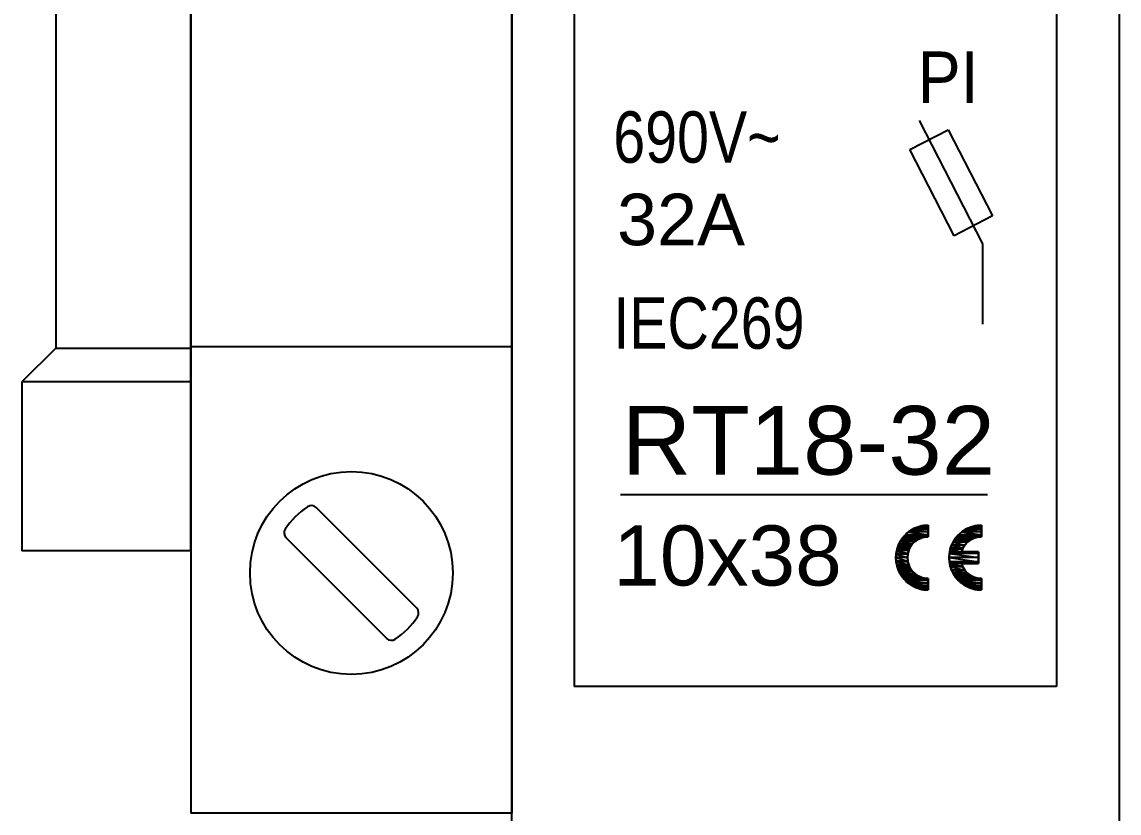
# Model space of a CAD drawing. Header units: millimetres. Extents: x 173893 to 258446, y -176540 to -123824.
# Drawn here: x 192768.52 to 192800.99, y -172821.63 to -172798.23 of the extents above; entities that cross this region are included whole.
import ezdxf

# ---------------------------------------------------------------- set-up
doc = ezdxf.new("R2010")
doc.units = ezdxf.units.MM
doc.header["$LTSCALE"] = 3
doc.layers.add('1', color=3, linetype='Continuous')
doc.layers.add('DUT', color=7, linetype='Continuous')
doc.styles.add('Arial', font='arial.ttf')

msp = doc.modelspace()

# ---------------------------------------------------------------- linework, layer by layer
for p, q in [((192783.023, -172838.335), (192783.023, -172758.854)), ((192800.995, -172758.854), (192800.995, -172838.335)), ((192784.871, -172786.495), (192784.871, -172817.883)), ((192799.147, -172786.495), (192799.147, -172817.883)), ((192794.801, -172802.008), (192795.941, -172801.422)), ((192795.078, -172801.145), (192796.955, -172804.798)), ((192795.941, -172801.422), (192797.25, -172803.969)), ((192796.11, -172804.555), (192794.801, -172802.008)), ((192797.25, -172803.969), (192796.11, -172804.555)), ((192796.955, -172804.798), (192796.955, -172807.172)), ((192786.24, -172812.204), (192797.104, -172812.204)), ((192795.159, -172813.137), (192795.098, -172813.152)), ((192795.221, -172813.127), (192795.159, -172813.137)), ((192795.284, -172813.121), (192795.221, -172813.127)), ((192795.348, -172813.119), (192795.284, -172813.121)), ((192795.348, -172813.119), (192795.348, -172813.119)), ((192796.733, -172813.137), (192796.672, -172813.152)), ((192796.795, -172813.127), (192796.733, -172813.137)), ((192796.858, -172813.121), (192796.795, -172813.127)), ((192796.922, -172813.119), (192796.858, -172813.121)), ((192796.922, -172813.119), (192796.922, -172813.119)), ((192794.63, -172813.443), (192794.59, -172813.491)), ((192794.673, -172813.397), (192794.63, -172813.443)), ((192794.718, -172813.355), (192794.673, -172813.397)), ((192794.767, -172813.315), (192794.718, -172813.355)), ((192794.817, -172813.279), (192794.767, -172813.315)), ((192794.87, -172813.247), (192794.817, -172813.279)), ((192794.924, -172813.217), (192794.87, -172813.247)), ((192794.981, -172813.192), (192794.924, -172813.217)), ((192795.039, -172813.17), (192794.981, -172813.192)), ((192795.098, -172813.152), (192795.039, -172813.17)), ((192795.307, -172813.46), (192795.266, -172813.464)), ((192795.348, -172813.459), (192795.307, -172813.46)), ((192795.348, -172813.459), (192795.348, -172813.459)), ((192796.203, -172813.443), (192796.164, -172813.491)), ((192796.246, -172813.397), (192796.203, -172813.443)), ((192796.292, -172813.355), (192796.246, -172813.397)), ((192796.34, -172813.315), (192796.292, -172813.355)), ((192796.39, -172813.279), (192796.34, -172813.315)), ((192796.443, -172813.247), (192796.39, -172813.279)), ((192796.498, -172813.217), (192796.443, -172813.247)), ((192796.554, -172813.192), (192796.498, -172813.217)), ((192796.612, -172813.17), (192796.554, -172813.192)), ((192796.672, -172813.152), (192796.612, -172813.17)), ((192796.87, -172813.461), (192796.82, -172813.467)), ((192796.922, -172813.459), (192796.87, -172813.461)), ((192796.922, -172813.459), (192796.922, -172813.459)), ((192794.441, -172813.77), (192794.423, -172813.83)), ((192794.463, -172813.711), (192794.441, -172813.77)), ((192794.489, -172813.653), (192794.463, -172813.711)), ((192794.52, -172813.597), (192794.489, -172813.653)), ((192794.553, -172813.543), (192794.52, -172813.597)), ((192794.52, -172813.597), (192794.52, -172813.597)), ((192794.59, -172813.491), (192794.553, -172813.543)), ((192794.814, -172813.767), (192794.795, -172813.803)), ((192794.836, -172813.732), (192794.814, -172813.767)), ((192794.814, -172813.767), (192794.814, -172813.767)), ((192794.86, -172813.699), (192794.836, -172813.732)), ((192794.885, -172813.668), (192794.86, -172813.699)), ((192794.913, -172813.638), (192794.885, -172813.668)), ((192794.942, -172813.611), (192794.913, -172813.638)), ((192794.973, -172813.586), (192794.942, -172813.611)), ((192795.006, -172813.562), (192794.973, -172813.586)), ((192795.04, -172813.541), (192795.006, -172813.562)), ((192795.075, -172813.522), (192795.04, -172813.541)), ((192795.111, -172813.506), (192795.075, -172813.522)), ((192795.149, -172813.492), (192795.111, -172813.506)), ((192795.187, -172813.48), (192795.149, -172813.492)), ((192795.226, -172813.471), (192795.187, -172813.48)), ((192795.266, -172813.464), (192795.226, -172813.471)), ((192796.015, -172813.77), (192795.997, -172813.83)), ((192796.037, -172813.711), (192796.015, -172813.77)), ((192796.063, -172813.653), (192796.037, -172813.711)), ((192796.093, -172813.597), (192796.063, -172813.653)), ((192796.127, -172813.543), (192796.093, -172813.597)), ((192796.093, -172813.597), (192796.093, -172813.597)), ((192796.164, -172813.491), (192796.127, -172813.543)), ((192796.388, -172813.766), (192796.365, -172813.81)), ((192796.415, -172813.724), (192796.388, -172813.766)), ((192796.444, -172813.684), (192796.415, -172813.724)), ((192796.477, -172813.648), (192796.444, -172813.684)), ((192796.512, -172813.614), (192796.477, -172813.648)), ((192796.551, -172813.583), (192796.512, -172813.614)), ((192796.591, -172813.555), (192796.551, -172813.583)), ((192796.633, -172813.53), (192796.591, -172813.555)), ((192796.677, -172813.509), (192796.633, -172813.53)), ((192796.724, -172813.491), (192796.677, -172813.509)), ((192796.771, -172813.477), (192796.724, -172813.491)), ((192796.82, -172813.467), (192796.771, -172813.477)), ((192794.393, -172814.013), (192794.391, -172814.075)), ((192794.391, -172814.075), (192794.393, -172814.137)), ((192794.399, -172813.952), (192794.393, -172814.013)), ((192794.409, -172813.89), (192794.399, -172813.952)), ((192794.423, -172813.83), (192794.409, -172813.89)), ((192794.733, -172814.035), (192794.732, -172814.075)), ((192794.732, -172814.075), (192794.733, -172814.115)), ((192794.737, -172813.996), (192794.733, -172814.035)), ((192794.743, -172813.956), (192794.737, -172813.996)), ((192794.752, -172813.917), (192794.743, -172813.956)), ((192794.764, -172813.878), (192794.752, -172813.917)), ((192794.778, -172813.84), (192794.764, -172813.878)), ((192794.795, -172813.803), (192794.778, -172813.84)), ((192795.967, -172814.013), (192795.965, -172814.075)), ((192795.965, -172814.075), (192795.967, -172814.137)), ((192795.973, -172813.952), (192795.967, -172814.013)), ((192795.983, -172813.89), (192795.973, -172813.952)), ((192795.997, -172813.83), (192795.983, -172813.89)), ((192796.345, -172813.857), (192796.329, -172813.905)), ((192796.329, -172813.905), (192796.837, -172813.905)), ((192796.365, -172813.81), (192796.345, -172813.857)), ((192796.837, -172813.905), (192796.837, -172814.246)), ((192794.393, -172814.137), (192794.399, -172814.199)), ((192794.399, -172814.199), (192794.409, -172814.26)), ((192794.409, -172814.26), (192794.423, -172814.321)), ((192794.423, -172814.321), (192794.441, -172814.381)), ((192794.441, -172814.381), (192794.463, -172814.44)), ((192794.733, -172814.115), (192794.737, -172814.155)), ((192794.737, -172814.155), (192794.743, -172814.194)), ((192794.743, -172814.194), (192794.752, -172814.234)), ((192794.752, -172814.234), (192794.764, -172814.272)), ((192794.764, -172814.272), (192794.778, -172814.31)), ((192794.778, -172814.31), (192794.795, -172814.347)), ((192794.795, -172814.347), (192794.814, -172814.384)), ((192794.814, -172814.384), (192794.814, -172814.384)), ((192794.814, -172814.384), (192794.836, -172814.418)), ((192794.836, -172814.418), (192794.86, -172814.452)), ((192795.967, -172814.137), (192795.973, -172814.199)), ((192795.973, -172814.199), (192795.983, -172814.26)), ((192795.983, -172814.26), (192795.997, -172814.321)), ((192795.997, -172814.321), (192796.015, -172814.381)), ((192796.015, -172814.381), (192796.037, -172814.44)), ((192796.329, -172814.246), (192796.837, -172814.246)), ((192796.329, -172814.246), (192796.329, -172814.246)), ((192796.329, -172814.246), (192796.345, -172814.294)), ((192796.345, -172814.294), (192796.365, -172814.34)), ((192796.365, -172814.34), (192796.388, -172814.385)), ((192796.388, -172814.385), (192796.415, -172814.427)), ((192796.415, -172814.427), (192796.444, -172814.466)), ((192794.463, -172814.44), (192794.489, -172814.497)), ((192794.489, -172814.497), (192794.52, -172814.554)), ((192794.52, -172814.554), (192794.52, -172814.554)), ((192794.52, -172814.554), (192794.553, -172814.608)), ((192794.553, -172814.608), (192794.59, -172814.659)), ((192794.59, -172814.659), (192794.63, -172814.708)), ((192794.63, -172814.708), (192794.673, -172814.753)), ((192794.673, -172814.753), (192794.718, -172814.796)), ((192794.86, -172814.452), (192794.885, -172814.483)), ((192794.885, -172814.483), (192794.913, -172814.512)), ((192794.913, -172814.512), (192794.942, -172814.54)), ((192794.942, -172814.54), (192794.973, -172814.565)), ((192794.973, -172814.565), (192795.006, -172814.588)), ((192795.006, -172814.588), (192795.04, -172814.609)), ((192795.04, -172814.609), (192795.075, -172814.628)), ((192795.075, -172814.628), (192795.111, -172814.645)), ((192795.111, -172814.645), (192795.149, -172814.659)), ((192795.149, -172814.659), (192795.187, -172814.671)), ((192795.187, -172814.671), (192795.226, -172814.68)), ((192795.226, -172814.68), (192795.266, -172814.687)), ((192795.266, -172814.687), (192795.307, -172814.691)), ((192795.307, -172814.691), (192795.348, -172814.692)), ((192796.037, -172814.44), (192796.063, -172814.497)), ((192796.063, -172814.497), (192796.093, -172814.554)), ((192796.093, -172814.554), (192796.093, -172814.554)), ((192796.093, -172814.554), (192796.127, -172814.608)), ((192796.127, -172814.608), (192796.164, -172814.659)), ((192796.164, -172814.659), (192796.203, -172814.708)), ((192796.203, -172814.708), (192796.246, -172814.753)), ((192796.246, -172814.753), (192796.292, -172814.796)), ((192796.444, -172814.466), (192796.477, -172814.503)), ((192796.477, -172814.503), (192796.512, -172814.537)), ((192796.512, -172814.537), (192796.551, -172814.568)), ((192796.551, -172814.568), (192796.591, -172814.596)), ((192796.591, -172814.596), (192796.633, -172814.62)), ((192796.633, -172814.62), (192796.677, -172814.642)), ((192796.677, -172814.642), (192796.724, -172814.659)), ((192796.724, -172814.659), (192796.771, -172814.673)), ((192796.771, -172814.673), (192796.82, -172814.684)), ((192796.82, -172814.684), (192796.87, -172814.69)), ((192796.87, -172814.69), (192796.922, -172814.692)), ((192794.718, -172814.796), (192794.767, -172814.835)), ((192794.767, -172814.835), (192794.817, -172814.871)), ((192794.817, -172814.871), (192794.87, -172814.904)), ((192794.87, -172814.904), (192794.924, -172814.933)), ((192794.924, -172814.933), (192794.981, -172814.959)), ((192794.981, -172814.959), (192795.039, -172814.981)), ((192795.039, -172814.981), (192795.098, -172814.999)), ((192795.098, -172814.999), (192795.159, -172815.013)), ((192795.159, -172815.013), (192795.221, -172815.024)), ((192795.221, -172815.024), (192795.284, -172815.03)), ((192795.284, -172815.03), (192795.348, -172815.032)), ((192796.292, -172814.796), (192796.34, -172814.835)), ((192796.34, -172814.835), (192796.39, -172814.871)), ((192796.39, -172814.871), (192796.443, -172814.904)), ((192796.443, -172814.904), (192796.498, -172814.933)), ((192796.498, -172814.933), (192796.554, -172814.959)), ((192796.554, -172814.959), (192796.612, -172814.981)), ((192796.612, -172814.981), (192796.672, -172814.999)), ((192796.672, -172814.999), (192796.733, -172815.013)), ((192796.733, -172815.013), (192796.795, -172815.024)), ((192796.795, -172815.024), (192796.858, -172815.03)), ((192796.858, -172815.03), (192796.922, -172815.032)), ((192799.147, -172817.883), (192784.871, -172817.883))]:
    msp.add_line(p, q)
at = {"color": 251}
for p, q in [((192795.101, -172813.151), (192795.223, -172813.127)), ((192795.223, -172813.127), (192795.101, -172813.151)), ((192795.223, -172813.127), (192795.348, -172813.119)), ((192795.348, -172813.119), (192795.223, -172813.127)), ((192795.348, -172813.127), (192795.223, -172813.127)), ((192795.223, -172813.127), (192795.348, -172813.151)), ((192795.223, -172813.127), (192795.348, -172813.151)), ((192795.348, -172813.127), (192795.223, -172813.127)), ((192795.348, -172813.119), (192795.348, -172813.127)), ((192795.348, -172813.127), (192795.348, -172813.119)), ((192795.348, -172813.151), (192795.348, -172813.127)), ((192795.348, -172813.127), (192795.348, -172813.151)), ((192796.674, -172813.151), (192796.797, -172813.127)), ((192796.797, -172813.127), (192796.674, -172813.151)), ((192796.797, -172813.127), (192796.922, -172813.119)), ((192796.922, -172813.119), (192796.797, -172813.127)), ((192796.922, -172813.127), (192796.797, -172813.127)), ((192796.797, -172813.127), (192796.922, -172813.151)), ((192796.797, -172813.127), (192796.922, -172813.151)), ((192796.922, -172813.127), (192796.797, -172813.127)), ((192796.922, -172813.119), (192796.922, -172813.127)), ((192796.922, -172813.127), (192796.922, -172813.119)), ((192796.922, -172813.151), (192796.922, -172813.127)), ((192796.922, -172813.127), (192796.922, -172813.151)), ((192794.611, -172813.468), (192794.619, -172813.459)), ((192794.619, -172813.459), (192794.611, -172813.468)), ((192794.619, -172813.459), (192794.672, -172813.399)), ((192794.672, -172813.399), (192794.619, -172813.459)), ((192795.348, -172813.459), (192794.619, -172813.459)), ((192794.619, -172813.459), (192795.241, -172813.468)), ((192794.619, -172813.459), (192795.241, -172813.468)), ((192795.348, -172813.459), (192794.619, -172813.459)), ((192794.672, -172813.399), (192794.766, -172813.316)), ((192794.766, -172813.316), (192794.672, -172813.399)), ((192795.348, -172813.399), (192794.672, -172813.399)), ((192794.672, -172813.399), (192795.348, -172813.459)), ((192794.672, -172813.399), (192795.348, -172813.459)), ((192795.348, -172813.399), (192794.672, -172813.399)), ((192794.766, -172813.316), (192794.87, -172813.247)), ((192794.87, -172813.247), (192794.766, -172813.316)), ((192795.348, -172813.316), (192794.766, -172813.316)), ((192794.766, -172813.316), (192795.348, -172813.399)), ((192794.766, -172813.316), (192795.348, -172813.399)), ((192795.348, -172813.316), (192794.766, -172813.316)), ((192794.87, -172813.247), (192794.982, -172813.191)), ((192794.982, -172813.191), (192794.87, -172813.247)), ((192795.348, -172813.247), (192794.87, -172813.247)), ((192794.87, -172813.247), (192795.348, -172813.316)), ((192794.87, -172813.247), (192795.348, -172813.316)), ((192795.348, -172813.247), (192794.87, -172813.247)), ((192794.982, -172813.191), (192795.101, -172813.151)), ((192795.101, -172813.151), (192794.982, -172813.191)), ((192795.348, -172813.191), (192794.982, -172813.191)), ((192794.982, -172813.191), (192795.348, -172813.247)), ((192794.982, -172813.191), (192795.348, -172813.247)), ((192795.348, -172813.191), (192794.982, -172813.191)), ((192795.348, -172813.151), (192795.101, -172813.151)), ((192795.101, -172813.151), (192795.348, -172813.191)), ((192795.101, -172813.151), (192795.348, -172813.191)), ((192795.348, -172813.151), (192795.101, -172813.151)), ((192795.241, -172813.468), (192795.348, -172813.459)), ((192795.348, -172813.459), (192795.241, -172813.468)), ((192795.348, -172813.191), (192795.348, -172813.151)), ((192795.348, -172813.151), (192795.348, -172813.191)), ((192795.348, -172813.247), (192795.348, -172813.191)), ((192795.348, -172813.191), (192795.348, -172813.247)), ((192795.348, -172813.316), (192795.348, -172813.247)), ((192795.348, -172813.247), (192795.348, -172813.316)), ((192795.348, -172813.399), (192795.348, -172813.316)), ((192795.348, -172813.316), (192795.348, -172813.399)), ((192795.348, -172813.459), (192795.348, -172813.399)), ((192795.348, -172813.399), (192795.348, -172813.459)), ((192796.183, -172813.469), (192796.192, -172813.459)), ((192796.192, -172813.459), (192796.183, -172813.469)), ((192796.192, -172813.459), (192796.245, -172813.399)), ((192796.245, -172813.399), (192796.192, -172813.459)), ((192796.922, -172813.459), (192796.192, -172813.459)), ((192796.192, -172813.459), (192796.809, -172813.469)), ((192796.192, -172813.459), (192796.809, -172813.469)), ((192796.922, -172813.459), (192796.192, -172813.459)), ((192796.245, -172813.399), (192796.339, -172813.316)), ((192796.339, -172813.316), (192796.245, -172813.399)), ((192796.922, -172813.399), (192796.245, -172813.399)), ((192796.245, -172813.399), (192796.922, -172813.459)), ((192796.245, -172813.399), (192796.922, -172813.459)), ((192796.922, -172813.399), (192796.245, -172813.399)), ((192796.339, -172813.316), (192796.443, -172813.247)), ((192796.443, -172813.247), (192796.339, -172813.316)), ((192796.922, -172813.316), (192796.339, -172813.316)), ((192796.339, -172813.316), (192796.922, -172813.399)), ((192796.339, -172813.316), (192796.922, -172813.399)), ((192796.922, -172813.316), (192796.339, -172813.316)), ((192796.443, -172813.247), (192796.555, -172813.191)), ((192796.555, -172813.191), (192796.443, -172813.247)), ((192796.922, -172813.247), (192796.443, -172813.247)), ((192796.443, -172813.247), (192796.922, -172813.316)), ((192796.443, -172813.247), (192796.922, -172813.316)), ((192796.922, -172813.247), (192796.443, -172813.247)), ((192796.555, -172813.191), (192796.674, -172813.151)), ((192796.674, -172813.151), (192796.555, -172813.191)), ((192796.922, -172813.191), (192796.555, -172813.191)), ((192796.555, -172813.191), (192796.922, -172813.247)), ((192796.555, -172813.191), (192796.922, -172813.247)), ((192796.922, -172813.191), (192796.555, -172813.191)), ((192796.922, -172813.151), (192796.674, -172813.151)), ((192796.674, -172813.151), (192796.922, -172813.191)), ((192796.674, -172813.151), (192796.922, -172813.191)), ((192796.922, -172813.151), (192796.674, -172813.151)), ((192796.809, -172813.469), (192796.922, -172813.459)), ((192796.922, -172813.459), (192796.809, -172813.469)), ((192796.922, -172813.191), (192796.922, -172813.151)), ((192796.922, -172813.151), (192796.922, -172813.191)), ((192796.922, -172813.247), (192796.922, -172813.191)), ((192796.922, -172813.191), (192796.922, -172813.247)), ((192796.922, -172813.316), (192796.922, -172813.247)), ((192796.922, -172813.247), (192796.922, -172813.316)), ((192796.922, -172813.399), (192796.922, -172813.316)), ((192796.922, -172813.316), (192796.922, -172813.399)), ((192796.922, -172813.459), (192796.922, -172813.399)), ((192796.922, -172813.399), (192796.922, -172813.459)), ((192794.424, -172813.828), (192794.445, -172813.767)), ((192794.445, -172813.767), (192794.424, -172813.828)), ((192794.445, -172813.767), (192794.464, -172813.709)), ((192794.464, -172813.709), (192794.445, -172813.767)), ((192794.814, -172813.767), (192794.445, -172813.767)), ((192794.445, -172813.767), (192794.786, -172813.828)), ((192794.445, -172813.767), (192794.786, -172813.828)), ((192794.814, -172813.767), (192794.445, -172813.767)), ((192794.464, -172813.709), (192794.479, -172813.679)), ((192794.479, -172813.679), (192794.464, -172813.709)), ((192794.855, -172813.709), (192794.464, -172813.709)), ((192794.464, -172813.709), (192794.814, -172813.767)), ((192794.464, -172813.709), (192794.814, -172813.767)), ((192794.855, -172813.709), (192794.464, -172813.709)), ((192794.479, -172813.679), (192794.517, -172813.603)), ((192794.517, -172813.603), (192794.479, -172813.679)), ((192794.876, -172813.679), (192794.479, -172813.679)), ((192794.479, -172813.679), (192794.855, -172813.709)), ((192794.479, -172813.679), (192794.855, -172813.709)), ((192794.876, -172813.679), (192794.479, -172813.679)), ((192794.517, -172813.603), (192794.52, -172813.597)), ((192794.52, -172813.597), (192794.517, -172813.603)), ((192794.952, -172813.603), (192794.517, -172813.603)), ((192794.517, -172813.603), (192794.876, -172813.679)), ((192794.517, -172813.603), (192794.876, -172813.679)), ((192794.952, -172813.603), (192794.517, -172813.603)), ((192794.52, -172813.597), (192794.557, -172813.541)), ((192794.557, -172813.541), (192794.52, -172813.597)), ((192794.96, -172813.597), (192794.52, -172813.597)), ((192794.52, -172813.597), (192794.952, -172813.603)), ((192794.52, -172813.597), (192794.952, -172813.603)), ((192794.96, -172813.597), (192794.52, -172813.597)), ((192794.557, -172813.541), (192794.587, -172813.496)), ((192794.587, -172813.496), (192794.557, -172813.541)), ((192795.04, -172813.541), (192794.557, -172813.541)), ((192794.557, -172813.541), (192794.96, -172813.597)), ((192794.557, -172813.541), (192794.96, -172813.597)), ((192795.04, -172813.541), (192794.557, -172813.541)), ((192794.587, -172813.496), (192794.589, -172813.493)), ((192794.589, -172813.493), (192794.587, -172813.496)), ((192795.137, -172813.496), (192794.587, -172813.496)), ((192794.587, -172813.496), (192795.04, -172813.541)), ((192794.587, -172813.496), (192795.04, -172813.541)), ((192795.137, -172813.496), (192794.587, -172813.496)), ((192794.589, -172813.493), (192794.611, -172813.468)), ((192794.611, -172813.468), (192794.589, -172813.493)), ((192795.149, -172813.493), (192794.589, -172813.493)), ((192794.589, -172813.493), (192795.137, -172813.496)), ((192794.589, -172813.493), (192795.137, -172813.496)), ((192795.149, -172813.493), (192794.589, -172813.493)), ((192795.241, -172813.468), (192794.611, -172813.468)), ((192794.611, -172813.468), (192795.149, -172813.493)), ((192794.611, -172813.468), (192795.149, -172813.493)), ((192795.241, -172813.468), (192794.611, -172813.468)), ((192794.786, -172813.828), (192794.814, -172813.767)), ((192794.814, -172813.767), (192794.786, -172813.828)), ((192794.814, -172813.767), (192794.855, -172813.709)), ((192794.855, -172813.709), (192794.814, -172813.767)), ((192794.855, -172813.709), (192794.876, -172813.679)), ((192794.876, -172813.679), (192794.855, -172813.709)), ((192794.876, -172813.679), (192794.952, -172813.603)), ((192794.952, -172813.603), (192794.876, -172813.679)), ((192794.952, -172813.603), (192794.96, -172813.597)), ((192794.96, -172813.597), (192794.952, -172813.603)), ((192794.96, -172813.597), (192795.04, -172813.541)), ((192795.04, -172813.541), (192794.96, -172813.597)), ((192795.04, -172813.541), (192795.137, -172813.496)), ((192795.137, -172813.496), (192795.04, -172813.541)), ((192795.137, -172813.496), (192795.149, -172813.493)), ((192795.149, -172813.493), (192795.137, -172813.496)), ((192795.149, -172813.493), (192795.241, -172813.468)), ((192795.241, -172813.468), (192795.149, -172813.493)), ((192796.007, -172813.799), (192796.038, -172813.709)), ((192796.038, -172813.709), (192796.007, -172813.799)), ((192796.038, -172813.709), (192796.041, -172813.703)), ((192796.041, -172813.703), (192796.038, -172813.709)), ((192796.426, -172813.709), (192796.038, -172813.709)), ((192796.038, -172813.709), (192796.37, -172813.799)), ((192796.038, -172813.709), (192796.37, -172813.799)), ((192796.426, -172813.709), (192796.038, -172813.709)), ((192796.041, -172813.703), (192796.082, -172813.619)), ((192796.082, -172813.619), (192796.041, -172813.703)), ((192796.43, -172813.703), (192796.041, -172813.703)), ((192796.041, -172813.703), (192796.426, -172813.709)), ((192796.041, -172813.703), (192796.426, -172813.709)), ((192796.43, -172813.703), (192796.041, -172813.703)), ((192796.082, -172813.619), (192796.093, -172813.597)), ((192796.093, -172813.597), (192796.082, -172813.619)), ((192796.507, -172813.619), (192796.082, -172813.619)), ((192796.082, -172813.619), (192796.43, -172813.703)), ((192796.082, -172813.619), (192796.43, -172813.703)), ((192796.507, -172813.619), (192796.082, -172813.619)), ((192796.093, -172813.597), (192796.124, -172813.551)), ((192796.124, -172813.551), (192796.093, -172813.597)), ((192796.536, -172813.597), (192796.093, -172813.597)), ((192796.093, -172813.597), (192796.507, -172813.619)), ((192796.093, -172813.597), (192796.507, -172813.619)), ((192796.536, -172813.597), (192796.093, -172813.597)), ((192796.124, -172813.551), (192796.158, -172813.5)), ((192796.158, -172813.5), (192796.124, -172813.551)), ((192796.598, -172813.551), (192796.124, -172813.551)), ((192796.124, -172813.551), (192796.536, -172813.597)), ((192796.124, -172813.551), (192796.536, -172813.597)), ((192796.598, -172813.551), (192796.124, -172813.551)), ((192796.158, -172813.5), (192796.163, -172813.493)), ((192796.163, -172813.493), (192796.158, -172813.5)), ((192796.699, -172813.5), (192796.158, -172813.5)), ((192796.158, -172813.5), (192796.598, -172813.551)), ((192796.158, -172813.5), (192796.598, -172813.551)), ((192796.699, -172813.5), (192796.158, -172813.5)), ((192796.163, -172813.493), (192796.183, -172813.469)), ((192796.183, -172813.469), (192796.163, -172813.493)), ((192796.725, -172813.493), (192796.163, -172813.493)), ((192796.163, -172813.493), (192796.699, -172813.5)), ((192796.163, -172813.493), (192796.699, -172813.5)), ((192796.725, -172813.493), (192796.163, -172813.493)), ((192796.809, -172813.469), (192796.183, -172813.469)), ((192796.183, -172813.469), (192796.725, -172813.493)), ((192796.183, -172813.469), (192796.725, -172813.493)), ((192796.809, -172813.469), (192796.183, -172813.469)), ((192796.37, -172813.799), (192796.426, -172813.709)), ((192796.426, -172813.709), (192796.37, -172813.799)), ((192796.426, -172813.709), (192796.43, -172813.703)), ((192796.43, -172813.703), (192796.426, -172813.709)), ((192796.43, -172813.703), (192796.507, -172813.619)), ((192796.507, -172813.619), (192796.43, -172813.703)), ((192796.507, -172813.619), (192796.536, -172813.597)), ((192796.536, -172813.597), (192796.507, -172813.619)), ((192796.536, -172813.597), (192796.598, -172813.551)), ((192796.598, -172813.551), (192796.536, -172813.597)), ((192796.598, -172813.551), (192796.699, -172813.5)), ((192796.699, -172813.5), (192796.598, -172813.551)), ((192796.699, -172813.5), (192796.725, -172813.493)), ((192796.725, -172813.493), (192796.699, -172813.5)), ((192796.725, -172813.493), (192796.809, -172813.469)), ((192796.809, -172813.469), (192796.725, -172813.493)), ((192794.391, -172814.075), (192794.398, -172813.968)), ((192794.398, -172813.968), (192794.391, -172814.075)), ((192794.732, -172814.075), (192794.391, -172814.075)), ((192794.391, -172814.075), (192794.741, -172814.182)), ((192794.398, -172814.182), (192794.391, -172814.075)), ((192794.391, -172814.075), (192794.741, -172814.182)), ((192794.732, -172814.075), (192794.391, -172814.075)), ((192794.391, -172814.075), (192794.398, -172814.182)), ((192794.398, -172813.968), (192794.4, -172813.951)), ((192794.4, -172813.951), (192794.398, -172813.968)), ((192794.741, -172813.968), (192794.398, -172813.968)), ((192794.398, -172813.968), (192794.732, -172814.075)), ((192794.398, -172813.968), (192794.732, -172814.075)), ((192794.741, -172813.968), (192794.398, -172813.968)), ((192794.4, -172813.951), (192794.417, -172813.865)), ((192794.417, -172813.865), (192794.4, -172813.951)), ((192794.746, -172813.951), (192794.4, -172813.951)), ((192794.4, -172813.951), (192794.741, -172813.968)), ((192794.4, -172813.951), (192794.741, -172813.968)), ((192794.746, -172813.951), (192794.4, -172813.951)), ((192794.417, -172813.865), (192794.424, -172813.828)), ((192794.424, -172813.828), (192794.417, -172813.865)), ((192794.769, -172813.865), (192794.417, -172813.865)), ((192794.417, -172813.865), (192794.746, -172813.951)), ((192794.417, -172813.865), (192794.746, -172813.951)), ((192794.769, -172813.865), (192794.417, -172813.865)), ((192794.786, -172813.828), (192794.424, -172813.828)), ((192794.424, -172813.828), (192794.769, -172813.865)), ((192794.424, -172813.828), (192794.769, -172813.865)), ((192794.786, -172813.828), (192794.424, -172813.828)), ((192794.732, -172814.075), (192794.741, -172813.968)), ((192794.741, -172813.968), (192794.732, -172814.075)), ((192794.741, -172814.182), (192794.732, -172814.075)), ((192794.732, -172814.075), (192794.741, -172814.182)), ((192794.741, -172813.968), (192794.746, -172813.951)), ((192794.746, -172813.951), (192794.741, -172813.968)), ((192794.746, -172813.951), (192794.769, -172813.865)), ((192794.769, -172813.865), (192794.746, -172813.951)), ((192794.769, -172813.865), (192794.786, -172813.828)), ((192794.786, -172813.828), (192794.769, -172813.865)), ((192795.965, -172814.075), (192795.973, -172813.951)), ((192795.973, -172813.951), (192795.965, -172814.075)), ((192796.837, -172814.075), (192795.965, -172814.075)), ((192795.965, -172814.075), (192796.837, -172814.2)), ((192795.973, -172814.2), (192795.965, -172814.075)), ((192795.965, -172814.075), (192796.837, -172814.2)), ((192796.837, -172814.075), (192795.965, -172814.075)), ((192795.965, -172814.075), (192795.973, -172814.2)), ((192795.973, -172813.951), (192795.982, -172813.905)), ((192795.982, -172813.905), (192795.973, -172813.951)), ((192796.837, -172813.951), (192795.973, -172813.951)), ((192795.973, -172813.951), (192796.837, -172814.075)), ((192795.973, -172813.951), (192796.837, -172814.075)), ((192796.837, -172813.951), (192795.973, -172813.951)), ((192795.982, -172813.905), (192795.997, -172813.828)), ((192795.997, -172813.828), (192795.982, -172813.905)), ((192796.329, -172813.905), (192795.982, -172813.905)), ((192795.982, -172813.905), (192796.837, -172813.951)), ((192795.982, -172813.905), (192796.837, -172813.951)), ((192796.837, -172813.905), (192795.982, -172813.905)), ((192795.997, -172813.828), (192796.007, -172813.799)), ((192796.007, -172813.799), (192795.997, -172813.828)), ((192796.359, -172813.828), (192795.997, -172813.828)), ((192795.997, -172813.828), (192796.329, -172813.905)), ((192795.997, -172813.828), (192796.329, -172813.905)), ((192796.359, -172813.828), (192795.997, -172813.828)), ((192796.37, -172813.799), (192796.007, -172813.799)), ((192796.007, -172813.799), (192796.359, -172813.828)), ((192796.007, -172813.799), (192796.359, -172813.828)), ((192796.37, -172813.799), (192796.007, -172813.799)), ((192796.329, -172813.905), (192796.359, -172813.828)), ((192796.359, -172813.828), (192796.329, -172813.905)), ((192796.329, -172813.905), (192796.837, -172813.905)), ((192796.329, -172813.905), (192796.329, -172813.905)), ((192796.329, -172813.905), (192796.837, -172813.905)), ((192796.359, -172813.828), (192796.37, -172813.799)), ((192796.37, -172813.799), (192796.359, -172813.828)), ((192796.837, -172813.951), (192796.837, -172813.905)), ((192796.837, -172813.905), (192796.837, -172813.951)), ((192796.837, -172814.075), (192796.837, -172813.951)), ((192796.837, -172813.951), (192796.837, -172814.075)), ((192796.837, -172814.2), (192796.837, -172814.075)), ((192796.837, -172814.075), (192796.837, -172814.2)), ((192794.741, -172814.182), (192794.398, -172814.182)), ((192794.398, -172814.182), (192794.746, -172814.2)), ((192794.4, -172814.2), (192794.398, -172814.182)), ((192794.398, -172814.182), (192794.746, -172814.2)), ((192794.741, -172814.182), (192794.398, -172814.182)), ((192794.398, -172814.182), (192794.4, -172814.2)), ((192794.746, -172814.2), (192794.4, -172814.2)), ((192794.4, -172814.2), (192794.769, -172814.286)), ((192794.417, -172814.286), (192794.4, -172814.2)), ((192794.4, -172814.2), (192794.769, -172814.286)), ((192794.746, -172814.2), (192794.4, -172814.2)), ((192794.4, -172814.2), (192794.417, -172814.286)), ((192794.769, -172814.286), (192794.417, -172814.286)), ((192794.417, -172814.286), (192794.786, -172814.323)), ((192794.424, -172814.323), (192794.417, -172814.286)), ((192794.417, -172814.286), (192794.786, -172814.323)), ((192794.769, -172814.286), (192794.417, -172814.286)), ((192794.417, -172814.286), (192794.424, -172814.323)), ((192794.786, -172814.323), (192794.424, -172814.323)), ((192794.424, -172814.323), (192794.814, -172814.384)), ((192794.445, -172814.384), (192794.424, -172814.323)), ((192794.424, -172814.323), (192794.814, -172814.384)), ((192794.786, -172814.323), (192794.424, -172814.323)), ((192794.424, -172814.323), (192794.445, -172814.384)), ((192794.814, -172814.384), (192794.445, -172814.384)), ((192794.445, -172814.384), (192794.855, -172814.442)), ((192794.464, -172814.442), (192794.445, -172814.384)), ((192794.445, -172814.384), (192794.855, -172814.442)), ((192794.814, -172814.384), (192794.445, -172814.384)), ((192794.445, -172814.384), (192794.464, -172814.442)), ((192794.746, -172814.2), (192794.741, -172814.182)), ((192794.741, -172814.182), (192794.746, -172814.2)), ((192794.769, -172814.286), (192794.746, -172814.2)), ((192794.746, -172814.2), (192794.769, -172814.286)), ((192794.786, -172814.323), (192794.769, -172814.286)), ((192794.769, -172814.286), (192794.786, -172814.323)), ((192794.814, -172814.384), (192794.786, -172814.323)), ((192794.786, -172814.323), (192794.814, -172814.384)), ((192794.855, -172814.442), (192794.814, -172814.384)), ((192794.814, -172814.384), (192794.855, -172814.442)), ((192796.837, -172814.2), (192795.973, -172814.2)), ((192795.973, -172814.2), (192796.837, -172814.246)), ((192795.982, -172814.246), (192795.973, -172814.2)), ((192795.973, -172814.2), (192796.837, -172814.246)), ((192796.837, -172814.2), (192795.973, -172814.2)), ((192795.973, -172814.2), (192795.982, -172814.246)), ((192796.837, -172814.246), (192795.982, -172814.246)), ((192795.982, -172814.246), (192796.359, -172814.323)), ((192795.997, -172814.323), (192795.982, -172814.246)), ((192795.982, -172814.246), (192796.359, -172814.323)), ((192796.329, -172814.246), (192795.982, -172814.246)), ((192795.982, -172814.246), (192795.997, -172814.323)), ((192796.359, -172814.323), (192795.997, -172814.323)), ((192795.997, -172814.323), (192796.37, -172814.351)), ((192796.007, -172814.351), (192795.997, -172814.323)), ((192795.997, -172814.323), (192796.37, -172814.351)), ((192796.359, -172814.323), (192795.997, -172814.323)), ((192795.997, -172814.323), (192796.007, -172814.351)), ((192796.37, -172814.351), (192796.007, -172814.351)), ((192796.007, -172814.351), (192796.426, -172814.442)), ((192796.038, -172814.442), (192796.007, -172814.351)), ((192796.007, -172814.351), (192796.426, -172814.442)), ((192796.37, -172814.351), (192796.007, -172814.351)), ((192796.007, -172814.351), (192796.038, -172814.442)), ((192796.329, -172814.246), (192796.837, -172814.246)), ((192796.329, -172814.246), (192796.329, -172814.246)), ((192796.359, -172814.323), (192796.329, -172814.246)), ((192796.329, -172814.246), (192796.837, -172814.246)), ((192796.329, -172814.246), (192796.359, -172814.323)), ((192796.37, -172814.351), (192796.359, -172814.323)), ((192796.359, -172814.323), (192796.37, -172814.351)), ((192796.426, -172814.442), (192796.37, -172814.351)), ((192796.37, -172814.351), (192796.426, -172814.442)), ((192796.837, -172814.246), (192796.837, -172814.2)), ((192796.837, -172814.2), (192796.837, -172814.246)), ((192794.855, -172814.442), (192794.464, -172814.442)), ((192794.464, -172814.442), (192794.876, -172814.472)), ((192794.479, -172814.472), (192794.464, -172814.442)), ((192794.464, -172814.442), (192794.876, -172814.472)), ((192794.855, -172814.442), (192794.464, -172814.442)), ((192794.464, -172814.442), (192794.479, -172814.472)), ((192794.876, -172814.472), (192794.479, -172814.472)), ((192794.479, -172814.472), (192794.952, -172814.548)), ((192794.517, -172814.548), (192794.479, -172814.472)), ((192794.479, -172814.472), (192794.952, -172814.548)), ((192794.876, -172814.472), (192794.479, -172814.472)), ((192794.479, -172814.472), (192794.517, -172814.548)), ((192794.952, -172814.548), (192794.517, -172814.548)), ((192794.517, -172814.548), (192794.96, -172814.554)), ((192794.52, -172814.554), (192794.517, -172814.548)), ((192794.517, -172814.548), (192794.96, -172814.554)), ((192794.952, -172814.548), (192794.517, -172814.548)), ((192794.517, -172814.548), (192794.52, -172814.554)), ((192794.96, -172814.554), (192794.52, -172814.554)), ((192794.52, -172814.554), (192795.04, -172814.609)), ((192794.557, -172814.609), (192794.52, -172814.554)), ((192794.52, -172814.554), (192795.04, -172814.609)), ((192794.96, -172814.554), (192794.52, -172814.554)), ((192794.52, -172814.554), (192794.557, -172814.609)), ((192795.04, -172814.609), (192794.557, -172814.609)), ((192794.557, -172814.609), (192795.137, -172814.655)), ((192794.587, -172814.655), (192794.557, -172814.609)), ((192794.557, -172814.609), (192795.137, -172814.655)), ((192795.04, -172814.609), (192794.557, -172814.609)), ((192794.557, -172814.609), (192794.587, -172814.655)), ((192795.137, -172814.655), (192794.587, -172814.655)), ((192794.587, -172814.655), (192795.149, -172814.658)), ((192794.589, -172814.658), (192794.587, -172814.655)), ((192794.587, -172814.655), (192795.149, -172814.658)), ((192795.137, -172814.655), (192794.587, -172814.655)), ((192794.587, -172814.655), (192794.589, -172814.658)), ((192795.149, -172814.658), (192794.589, -172814.658)), ((192794.589, -172814.658), (192795.241, -172814.683)), ((192794.611, -172814.683), (192794.589, -172814.658)), ((192794.589, -172814.658), (192795.241, -172814.683)), ((192795.149, -172814.658), (192794.589, -172814.658)), ((192794.589, -172814.658), (192794.611, -172814.683)), ((192795.241, -172814.683), (192794.611, -172814.683)), ((192794.611, -172814.683), (192795.348, -172814.692)), ((192794.619, -172814.692), (192794.611, -172814.683)), ((192794.611, -172814.683), (192795.348, -172814.692)), ((192795.241, -172814.683), (192794.611, -172814.683)), ((192794.611, -172814.683), (192794.619, -172814.692)), ((192795.348, -172814.692), (192794.619, -172814.692)), ((192794.619, -172814.692), (192795.348, -172814.752)), ((192794.672, -172814.752), (192794.619, -172814.692)), ((192794.619, -172814.692), (192795.348, -172814.752)), ((192795.348, -172814.692), (192794.619, -172814.692)), ((192794.619, -172814.692), (192794.672, -172814.752)), ((192795.348, -172814.752), (192794.672, -172814.752)), ((192794.672, -172814.752), (192795.348, -172814.834)), ((192794.766, -172814.834), (192794.672, -172814.752)), ((192794.672, -172814.752), (192795.348, -172814.834)), ((192795.348, -172814.752), (192794.672, -172814.752)), ((192794.672, -172814.752), (192794.766, -172814.834)), ((192794.876, -172814.472), (192794.855, -172814.442)), ((192794.855, -172814.442), (192794.876, -172814.472)), ((192794.952, -172814.548), (192794.876, -172814.472)), ((192794.876, -172814.472), (192794.952, -172814.548)), ((192794.96, -172814.554), (192794.952, -172814.548)), ((192794.952, -172814.548), (192794.96, -172814.554)), ((192795.04, -172814.609), (192794.96, -172814.554)), ((192794.96, -172814.554), (192795.04, -172814.609)), ((192795.137, -172814.655), (192795.04, -172814.609)), ((192795.04, -172814.609), (192795.137, -172814.655)), ((192795.149, -172814.658), (192795.137, -172814.655)), ((192795.137, -172814.655), (192795.149, -172814.658)), ((192795.241, -172814.683), (192795.149, -172814.658)), ((192795.149, -172814.658), (192795.241, -172814.683)), ((192795.348, -172814.692), (192795.241, -172814.683)), ((192795.241, -172814.683), (192795.348, -172814.692)), ((192795.348, -172814.752), (192795.348, -172814.692)), ((192795.348, -172814.692), (192795.348, -172814.752)), ((192795.348, -172814.834), (192795.348, -172814.752)), ((192795.348, -172814.752), (192795.348, -172814.834)), ((192796.426, -172814.442), (192796.038, -172814.442)), ((192796.038, -172814.442), (192796.43, -172814.448)), ((192796.041, -172814.448), (192796.038, -172814.442)), ((192796.038, -172814.442), (192796.43, -172814.448)), ((192796.426, -172814.442), (192796.038, -172814.442)), ((192796.038, -172814.442), (192796.041, -172814.448)), ((192796.43, -172814.448), (192796.041, -172814.448)), ((192796.041, -172814.448), (192796.507, -172814.532)), ((192796.082, -172814.532), (192796.041, -172814.448)), ((192796.041, -172814.448), (192796.507, -172814.532)), ((192796.43, -172814.448), (192796.041, -172814.448)), ((192796.041, -172814.448), (192796.082, -172814.532)), ((192796.507, -172814.532), (192796.082, -172814.532)), ((192796.082, -172814.532), (192796.536, -172814.554)), ((192796.093, -172814.554), (192796.082, -172814.532)), ((192796.082, -172814.532), (192796.536, -172814.554)), ((192796.507, -172814.532), (192796.082, -172814.532)), ((192796.082, -172814.532), (192796.093, -172814.554)), ((192796.536, -172814.554), (192796.093, -172814.554)), ((192796.093, -172814.554), (192796.598, -172814.6)), ((192796.124, -172814.6), (192796.093, -172814.554)), ((192796.093, -172814.554), (192796.598, -172814.6)), ((192796.536, -172814.554), (192796.093, -172814.554)), ((192796.093, -172814.554), (192796.124, -172814.6)), ((192796.598, -172814.6), (192796.124, -172814.6)), ((192796.124, -172814.6), (192796.699, -172814.651)), ((192796.158, -172814.651), (192796.124, -172814.6)), ((192796.124, -172814.6), (192796.699, -172814.651)), ((192796.598, -172814.6), (192796.124, -172814.6)), ((192796.124, -172814.6), (192796.158, -172814.651)), ((192796.699, -172814.651), (192796.158, -172814.651)), ((192796.158, -172814.651), (192796.725, -172814.658)), ((192796.163, -172814.658), (192796.158, -172814.651)), ((192796.158, -172814.651), (192796.725, -172814.658)), ((192796.699, -172814.651), (192796.158, -172814.651)), ((192796.158, -172814.651), (192796.163, -172814.658)), ((192796.725, -172814.658), (192796.163, -172814.658)), ((192796.163, -172814.658), (192796.809, -172814.682)), ((192796.183, -172814.682), (192796.163, -172814.658)), ((192796.163, -172814.658), (192796.809, -172814.682)), ((192796.725, -172814.658), (192796.163, -172814.658)), ((192796.163, -172814.658), (192796.183, -172814.682)), ((192796.809, -172814.682), (192796.183, -172814.682)), ((192796.183, -172814.682), (192796.922, -172814.692)), ((192796.192, -172814.692), (192796.183, -172814.682)), ((192796.183, -172814.682), (192796.922, -172814.692)), ((192796.809, -172814.682), (192796.183, -172814.682)), ((192796.183, -172814.682), (192796.192, -172814.692)), ((192796.922, -172814.692), (192796.192, -172814.692)), ((192796.192, -172814.692), (192796.922, -172814.752)), ((192796.245, -172814.752), (192796.192, -172814.692)), ((192796.192, -172814.692), (192796.922, -172814.752)), ((192796.922, -172814.692), (192796.192, -172814.692)), ((192796.192, -172814.692), (192796.245, -172814.752)), ((192796.922, -172814.752), (192796.245, -172814.752)), ((192796.245, -172814.752), (192796.922, -172814.834)), ((192796.339, -172814.834), (192796.245, -172814.752)), ((192796.245, -172814.752), (192796.922, -172814.834)), ((192796.922, -172814.752), (192796.245, -172814.752)), ((192796.245, -172814.752), (192796.339, -172814.834)), ((192796.43, -172814.448), (192796.426, -172814.442)), ((192796.426, -172814.442), (192796.43, -172814.448)), ((192796.507, -172814.532), (192796.43, -172814.448)), ((192796.43, -172814.448), (192796.507, -172814.532)), ((192796.536, -172814.554), (192796.507, -172814.532)), ((192796.507, -172814.532), (192796.536, -172814.554)), ((192796.598, -172814.6), (192796.536, -172814.554)), ((192796.536, -172814.554), (192796.598, -172814.6)), ((192796.699, -172814.651), (192796.598, -172814.6)), ((192796.598, -172814.6), (192796.699, -172814.651)), ((192796.725, -172814.658), (192796.699, -172814.651)), ((192796.699, -172814.651), (192796.725, -172814.658)), ((192796.809, -172814.682), (192796.725, -172814.658)), ((192796.725, -172814.658), (192796.809, -172814.682)), ((192796.922, -172814.692), (192796.809, -172814.682)), ((192796.809, -172814.682), (192796.922, -172814.692)), ((192796.922, -172814.752), (192796.922, -172814.692)), ((192796.922, -172814.692), (192796.922, -172814.752)), ((192796.922, -172814.834), (192796.922, -172814.752)), ((192796.922, -172814.752), (192796.922, -172814.834)), ((192795.348, -172814.834), (192794.766, -172814.834)), ((192794.766, -172814.834), (192795.348, -172814.904)), ((192794.87, -172814.904), (192794.766, -172814.834)), ((192794.766, -172814.834), (192795.348, -172814.904)), ((192795.348, -172814.834), (192794.766, -172814.834)), ((192794.766, -172814.834), (192794.87, -172814.904)), ((192795.348, -172814.904), (192794.87, -172814.904)), ((192794.87, -172814.904), (192795.348, -172814.959)), ((192794.982, -172814.959), (192794.87, -172814.904)), ((192794.87, -172814.904), (192795.348, -172814.959)), ((192795.348, -172814.904), (192794.87, -172814.904)), ((192794.87, -172814.904), (192794.982, -172814.959)), ((192795.348, -172814.959), (192794.982, -172814.959)), ((192794.982, -172814.959), (192795.348, -172815)), ((192795.101, -172815), (192794.982, -172814.959)), ((192794.982, -172814.959), (192795.348, -172815)), ((192795.348, -172814.959), (192794.982, -172814.959)), ((192794.982, -172814.959), (192795.101, -172815)), ((192795.348, -172815), (192795.101, -172815)), ((192795.101, -172815), (192795.348, -172815.024)), ((192795.223, -172815.024), (192795.101, -172815)), ((192795.101, -172815), (192795.348, -172815.024)), ((192795.348, -172815), (192795.101, -172815)), ((192795.101, -172815), (192795.223, -172815.024)), ((192795.348, -172815.024), (192795.223, -172815.024)), ((192795.223, -172815.024), (192795.348, -172815.032)), ((192795.348, -172815.024), (192795.223, -172815.024)), ((192795.348, -172815.032), (192795.223, -172815.024)), ((192795.348, -172814.904), (192795.348, -172814.834)), ((192795.348, -172814.834), (192795.348, -172814.904)), ((192795.348, -172814.959), (192795.348, -172814.904)), ((192795.348, -172814.904), (192795.348, -172814.959)), ((192795.348, -172815), (192795.348, -172814.959)), ((192795.348, -172814.959), (192795.348, -172815)), ((192795.348, -172815.024), (192795.348, -172815)), ((192795.348, -172815), (192795.348, -172815.024)), ((192795.348, -172815.032), (192795.348, -172815.024)), ((192795.348, -172815.024), (192795.348, -172815.032)), ((192796.922, -172814.834), (192796.339, -172814.834)), ((192796.339, -172814.834), (192796.922, -172814.904)), ((192796.443, -172814.904), (192796.339, -172814.834)), ((192796.339, -172814.834), (192796.922, -172814.904)), ((192796.922, -172814.834), (192796.339, -172814.834)), ((192796.339, -172814.834), (192796.443, -172814.904)), ((192796.922, -172814.904), (192796.443, -172814.904)), ((192796.443, -172814.904), (192796.922, -172814.959)), ((192796.555, -172814.959), (192796.443, -172814.904)), ((192796.443, -172814.904), (192796.922, -172814.959)), ((192796.922, -172814.904), (192796.443, -172814.904)), ((192796.443, -172814.904), (192796.555, -172814.959)), ((192796.922, -172814.959), (192796.555, -172814.959)), ((192796.555, -172814.959), (192796.922, -172815)), ((192796.674, -172815), (192796.555, -172814.959)), ((192796.555, -172814.959), (192796.922, -172815)), ((192796.922, -172814.959), (192796.555, -172814.959)), ((192796.555, -172814.959), (192796.674, -172815)), ((192796.922, -172815), (192796.674, -172815)), ((192796.674, -172815), (192796.922, -172815.024)), ((192796.797, -172815.024), (192796.674, -172815)), ((192796.674, -172815), (192796.922, -172815.024)), ((192796.922, -172815), (192796.674, -172815)), ((192796.674, -172815), (192796.797, -172815.024)), ((192796.922, -172815.024), (192796.797, -172815.024)), ((192796.797, -172815.024), (192796.922, -172815.032)), ((192796.922, -172815.024), (192796.797, -172815.024)), ((192796.922, -172815.032), (192796.797, -172815.024)), ((192796.922, -172814.904), (192796.922, -172814.834)), ((192796.922, -172814.834), (192796.922, -172814.904)), ((192796.922, -172814.959), (192796.922, -172814.904)), ((192796.922, -172814.904), (192796.922, -172814.959)), ((192796.922, -172815), (192796.922, -172814.959)), ((192796.922, -172814.959), (192796.922, -172815)), ((192796.922, -172815.024), (192796.922, -172815)), ((192796.922, -172815), (192796.922, -172815.024)), ((192796.922, -172815.032), (192796.922, -172815.024)), ((192796.922, -172815.024), (192796.922, -172815.032))]:
    msp.add_line(p, q, dxfattribs=at)
at = {"layer": '1', "color": 7}
for p, q in [((192773.523, -172771.129), (192773.523, -172821.629)), ((192783.023, -172771.129), (192783.023, -172821.629)), ((192773.523, -172813.879), (192773.523, -172778.879)), ((192769.523, -172784.879), (192769.523, -172807.879)), ((192769.523, -172807.879), (192768.523, -172808.879)), ((192769.523, -172807.879), (192773.523, -172807.879)), ((192773.523, -172807.829), (192783.023, -172807.829)), ((192773.523, -172808.879), (192768.523, -172808.879)), ((192768.523, -172808.879), (192768.523, -172813.879)), ((192780.207, -172815.574), (192777.227, -172812.595)), ((192779.318, -172816.463), (192776.338, -172813.484)), ((192773.523, -172813.879), (192768.523, -172813.879)), ((192783.023, -172821.629), (192773.523, -172821.629))]:
    msp.add_line(p, q, dxfattribs=at)
msp.add_circle((192778.273, -172814.529), 3, dxfattribs=at)
for centre, radius, start, end in [((192778.273, -172814.529), 2.35, 123.5008, 146.4992), ((192777.086, -172812.736), 0.2, 45, 123.5008), ((192776.48, -172813.342), 0.2, 146.4992, 225), ((192780.065, -172815.716), 0.2, 326.4992, 45), ((192778.273, -172814.529), 2.35, 303.5008, 326.4992), ((192779.459, -172816.322), 0.2, 225, 303.5008)]:
    msp.add_arc(centre, radius, start, end, dxfattribs=at)

# ---------------------------------------------------------------- texts
at = {"layer": 'DUT', "color": 251, "style": 'Arial', "oblique": 0}
for s, width, p in [('PI', 0.9, (192795.033, -172800.625)), ('690V~', 0.8, (192786.025, -172802.396)), ('IEC269', 0.8, (192786.025, -172807.898))]:
    msp.add_text(s, height=1.5186, dxfattribs=dict(at, width=width)).set_placement(p)
at = {"layer": 'DUT', "color": 250, "style": 'Arial', "oblique": 0}
msp.add_text('32A', height=1.524, dxfattribs=at).set_placement((192786.137, -172804.836))
at = {"layer": 'DUT', "color": 251, "style": 'Arial', "oblique": 0}
for s, height, p in [('RT18-32', 2.032, (192786.281, -172811.621)), ('10x38', 1.778, (192786.022, -172814.9))]:
    msp.add_text(s, height=height, dxfattribs=at).set_placement(p)

doc.saveas('drawing.dxf')
